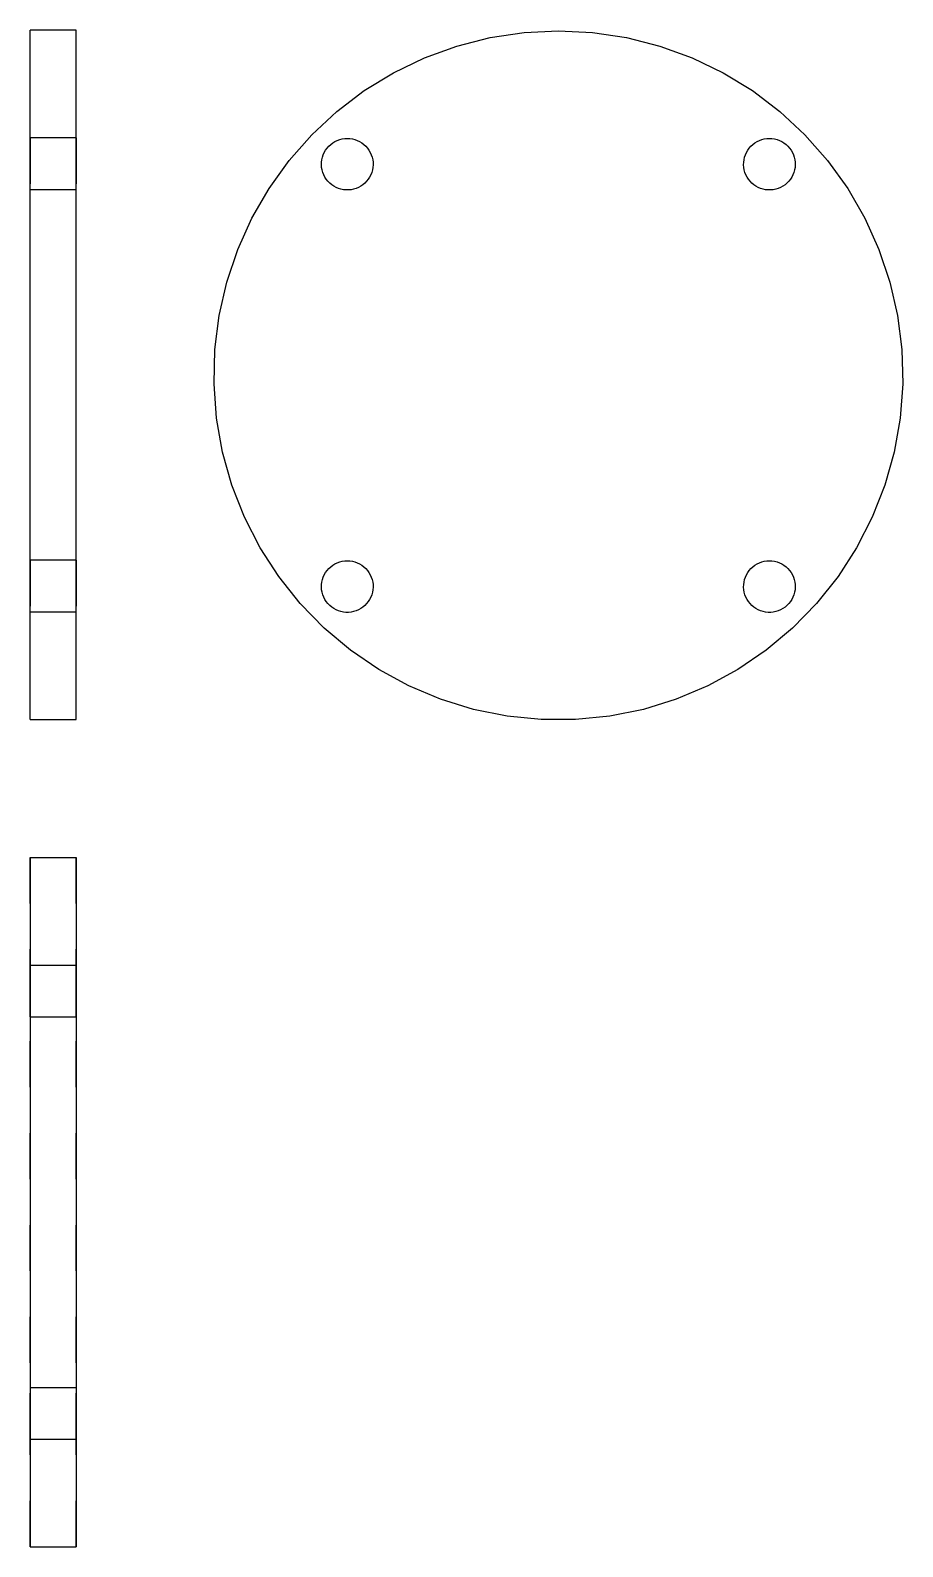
# Model space of a CAD drawing. Extents: x 0 to 1.9, y 0 to 3.3.
import ezdxf

# ---------------------------------------------------------------- set-up
doc = ezdxf.new("R2010")
doc.units = 0
doc.linetypes.add('HIDDEN', pattern=[0.075, 0.050025, -0.024975])
for name, color, linetype in [('FRONT', 7, 'CONTINUOUS'), ('FRONT_HID', 7, 'HIDDEN'), ('LEFT', 7, 'CONTINUOUS'), ('TOP', 7, 'CONTINUOUS'), ('TOP_HID', 7, 'HIDDEN')]:
    doc.layers.add(name, color=color, linetype=linetype)

msp = doc.modelspace()

# ---------------------------------------------------------------- linework, layer by layer
at = {"layer": 'FRONT'}
for p, q in [((0.1, 3.3), (0, 3.3)), ((0, 1.8), (0, 3.3)), ((0.1, 1.8), (0.1, 3.3)), ((0, 1.8), (0.1, 1.8))]:
    msp.add_line(p, q, dxfattribs=at)
at = {"layer": 'FRONT_HID', "linetype": 'HIDDEN'}
for p, q in [((0.1, 3.0658), (0, 3.0658)), ((0, 3.0658), (0, 2.9534)), ((0, 2.9534), (0, 3.0658)), ((0.1, 3.0658), (0, 3.0658)), ((0, 3.0658), (0, 2.9534)), ((0, 2.9534), (0, 3.0658)), ((0.1, 3.0658), (0.1, 2.9534)), ((0.1, 2.9534), (0.1, 3.0658)), ((0.1, 3.0658), (0.1, 2.9534)), ((0.1, 2.9534), (0.1, 3.0658)), ((0, 2.9534), (0.1, 2.9534)), ((0, 2.9534), (0.1, 2.9534)), ((0.1, 2.1466), (0, 2.1466)), ((0, 2.1466), (0, 2.0342)), ((0, 2.0342), (0, 2.1466)), ((0.1, 2.1466), (0, 2.1466)), ((0, 2.1466), (0, 2.0342)), ((0, 2.0342), (0, 2.1466)), ((0.1, 2.1466), (0.1, 2.0342)), ((0.1, 2.0342), (0.1, 2.1466)), ((0.1, 2.1466), (0.1, 2.0342)), ((0.1, 2.0342), (0.1, 2.1466)), ((0, 2.0342), (0.1, 2.0342)), ((0, 2.0342), (0.1, 2.0342))]:
    msp.add_line(p, q, dxfattribs=at)
at = {"layer": 'LEFT'}
for p, q in [((0.928701, 3.265747), (1.001157, 3.284197)), ((1.001157, 3.284197), (1.075091, 3.295341)), ((1.075091, 3.295341), (1.149767, 3.299068)), ((1.149767, 3.299068), (1.224443, 3.295341)), ((1.224443, 3.295341), (1.298376, 3.284197)), ((1.298376, 3.284197), (1.370833, 3.265747)), ((0.791076, 3.207734), (0.858441, 3.240175)), ((0.858441, 3.240175), (0.928701, 3.265747)), ((1.370833, 3.265747), (1.441093, 3.240175)), ((1.441093, 3.240175), (1.508457, 3.207734)), ((0.727277, 3.168747), (0.791076, 3.207734)), ((1.508457, 3.207734), (1.572257, 3.168747)), ((0.667676, 3.123601), (0.727277, 3.168747)), ((1.572257, 3.168747), (1.631858, 3.123601)), ((0.612867, 3.072745), (0.667676, 3.123601)), ((1.631858, 3.123601), (1.686667, 3.072745)), ((0.563393, 3.016685), (0.612867, 3.072745)), ((1.686667, 3.072745), (1.73614, 3.016685)), ((0.640156, 3.034307), (0.642957, 3.039159)), ((0.642957, 3.039159), (0.646228, 3.043708)), ((0.646228, 3.043708), (0.649935, 3.047909)), ((0.649935, 3.047909), (0.654042, 3.051719)), ((0.654042, 3.051719), (0.658508, 3.055102)), ((0.658508, 3.055102), (0.663289, 3.058024)), ((0.663289, 3.058024), (0.668337, 3.060455)), ((0.668337, 3.060455), (0.673602, 3.062371)), ((0.673602, 3.062371), (0.679031, 3.063753)), ((0.679031, 3.063753), (0.684571, 3.064588)), ((0.684571, 3.064588), (0.690167, 3.064868)), ((0.690167, 3.064868), (0.695763, 3.064588)), ((0.695763, 3.064588), (0.701303, 3.063753)), ((0.701303, 3.063753), (0.706732, 3.062371)), ((0.706732, 3.062371), (0.711997, 3.060455)), ((0.711997, 3.060455), (0.717045, 3.058024)), ((0.717045, 3.058024), (0.721825, 3.055102)), ((0.721825, 3.055102), (0.726292, 3.051719)), ((0.726292, 3.051719), (0.730399, 3.047909)), ((0.730399, 3.047909), (0.734106, 3.043708)), ((0.734106, 3.043708), (0.737376, 3.039159)), ((0.737376, 3.039159), (0.740178, 3.034307)), ((1.559356, 3.034307), (1.562157, 3.039159)), ((1.562157, 3.039159), (1.565428, 3.043708)), ((1.565428, 3.043708), (1.569135, 3.047909)), ((1.569135, 3.047909), (1.573242, 3.051719)), ((1.573242, 3.051719), (1.577708, 3.055102)), ((1.577708, 3.055102), (1.582489, 3.058024)), ((1.582489, 3.058024), (1.587537, 3.060455)), ((1.587537, 3.060455), (1.592802, 3.062371)), ((1.592802, 3.062371), (1.598231, 3.063753)), ((1.598231, 3.063753), (1.603771, 3.064588)), ((1.603771, 3.064588), (1.609367, 3.064868)), ((1.609367, 3.064868), (1.614963, 3.064588)), ((1.614963, 3.064588), (1.620503, 3.063753)), ((1.620503, 3.063753), (1.625932, 3.062371)), ((1.625932, 3.062371), (1.631197, 3.060455)), ((1.631197, 3.060455), (1.636245, 3.058024)), ((1.636245, 3.058024), (1.641025, 3.055102)), ((1.641025, 3.055102), (1.645492, 3.051719)), ((1.645492, 3.051719), (1.649599, 3.047909)), ((1.649599, 3.047909), (1.653306, 3.043708)), ((1.653306, 3.043708), (1.656576, 3.039159)), ((1.656576, 3.039159), (1.659378, 3.034307)), ((0.519747, 2.955977), (0.563393, 3.016685)), ((0.633984, 3.007267), (0.634124, 3.012868)), ((0.634403, 3.00168), (0.633984, 3.007267)), ((0.634124, 3.012868), (0.634821, 3.018427)), ((0.634821, 3.018427), (0.636067, 3.023889)), ((0.636067, 3.023889), (0.637852, 3.0292)), ((0.637852, 3.0292), (0.640156, 3.034307)), ((0.740178, 3.034307), (0.742482, 3.0292)), ((0.742482, 3.0292), (0.744266, 3.023889)), ((0.744266, 3.023889), (0.745513, 3.018427)), ((0.745513, 3.018427), (0.74621, 3.012868)), ((0.746349, 3.007267), (0.745931, 3.00168)), ((0.74621, 3.012868), (0.746349, 3.007267)), ((1.553184, 3.007267), (1.553324, 3.012868)), ((1.553603, 3.00168), (1.553184, 3.007267)), ((1.553324, 3.012868), (1.554021, 3.018427)), ((1.554021, 3.018427), (1.555267, 3.023889)), ((1.555267, 3.023889), (1.557052, 3.0292)), ((1.557052, 3.0292), (1.559356, 3.034307)), ((1.659378, 3.034307), (1.661682, 3.0292)), ((1.661682, 3.0292), (1.663466, 3.023889)), ((1.663466, 3.023889), (1.664713, 3.018427)), ((1.664713, 3.018427), (1.66541, 3.012868)), ((1.665549, 3.007267), (1.665131, 3.00168)), ((1.66541, 3.012868), (1.665549, 3.007267)), ((1.73614, 3.016685), (1.779786, 2.955977)), ((0.635376, 2.996162), (0.634403, 3.00168)), ((0.636893, 2.990769), (0.635376, 2.996162)), ((0.63894, 2.985553), (0.636893, 2.990769)), ((0.641496, 2.980568), (0.63894, 2.985553)), ((0.644536, 2.975861), (0.641496, 2.980568)), ((0.648029, 2.971481), (0.644536, 2.975861)), ((0.651941, 2.96747), (0.648029, 2.971481)), ((0.732305, 2.971481), (0.728393, 2.96747)), ((0.735798, 2.975861), (0.732305, 2.971481)), ((0.738838, 2.980568), (0.735798, 2.975861)), ((0.741394, 2.985553), (0.738838, 2.980568)), ((0.74344, 2.990769), (0.741394, 2.985553)), ((0.744958, 2.996162), (0.74344, 2.990769)), ((0.745931, 3.00168), (0.744958, 2.996162)), ((1.554576, 2.996162), (1.553603, 3.00168)), ((1.556093, 2.990769), (1.554576, 2.996162)), ((1.55814, 2.985553), (1.556093, 2.990769)), ((1.560696, 2.980568), (1.55814, 2.985553)), ((1.563736, 2.975861), (1.560696, 2.980568)), ((1.567229, 2.971481), (1.563736, 2.975861)), ((1.571141, 2.96747), (1.567229, 2.971481)), ((1.651505, 2.971481), (1.647593, 2.96747)), ((1.654998, 2.975861), (1.651505, 2.971481)), ((1.658038, 2.980568), (1.654998, 2.975861)), ((1.660594, 2.985553), (1.658038, 2.980568)), ((1.66264, 2.990769), (1.660594, 2.985553)), ((1.664158, 2.996162), (1.66264, 2.990769)), ((1.665131, 3.00168), (1.664158, 2.996162)), ((0.482363, 2.891226), (0.519747, 2.955977)), ((0.656233, 2.963869), (0.651941, 2.96747)), ((0.660862, 2.960713), (0.656233, 2.963869)), ((0.665783, 2.958033), (0.660862, 2.960713)), ((0.670945, 2.955857), (0.665783, 2.958033)), ((0.676299, 2.954206), (0.670945, 2.955857)), ((0.681791, 2.953095), (0.676299, 2.954206)), ((0.687366, 2.952538), (0.681791, 2.953095)), ((0.692968, 2.952538), (0.687366, 2.952538)), ((0.698543, 2.953095), (0.692968, 2.952538)), ((0.704035, 2.954206), (0.698543, 2.953095)), ((0.709388, 2.955857), (0.704035, 2.954206)), ((0.714551, 2.958033), (0.709388, 2.955857)), ((0.719472, 2.960713), (0.714551, 2.958033)), ((0.724101, 2.963869), (0.719472, 2.960713)), ((0.728393, 2.96747), (0.724101, 2.963869)), ((1.575433, 2.963869), (1.571141, 2.96747)), ((1.580062, 2.960713), (1.575433, 2.963869)), ((1.584983, 2.958033), (1.580062, 2.960713)), ((1.590145, 2.955857), (1.584983, 2.958033)), ((1.595499, 2.954206), (1.590145, 2.955857)), ((1.600991, 2.953095), (1.595499, 2.954206)), ((1.606566, 2.952538), (1.600991, 2.953095)), ((1.612168, 2.952538), (1.606566, 2.952538)), ((1.617743, 2.953095), (1.612168, 2.952538)), ((1.623235, 2.954206), (1.617743, 2.953095)), ((1.628588, 2.955857), (1.623235, 2.954206)), ((1.633751, 2.958033), (1.628588, 2.955857)), ((1.638672, 2.960713), (1.633751, 2.958033)), ((1.643301, 2.963869), (1.638672, 2.960713)), ((1.647593, 2.96747), (1.643301, 2.963869)), ((1.779786, 2.955977), (1.817171, 2.891226)), ((0.451612, 2.823073), (0.482363, 2.891226)), ((1.817171, 2.891226), (1.847922, 2.823073)), ((0.427799, 2.752198), (0.451612, 2.823073)), ((1.847922, 2.823073), (1.871735, 2.752198)), ((0.411161, 2.679304), (0.427799, 2.752198)), ((1.871735, 2.752198), (1.888373, 2.679304)), ((0.401864, 2.605115), (0.411161, 2.679304)), ((1.888373, 2.679304), (1.89767, 2.605115)), ((0.4, 2.53037), (0.401864, 2.605115)), ((1.89767, 2.605115), (1.899534, 2.53037)), ((0.405587, 2.45581), (0.4, 2.53037)), ((1.899534, 2.53037), (1.893946, 2.45581)), ((0.418571, 2.382177), (0.405587, 2.45581)), ((1.893946, 2.45581), (1.880963, 2.382177)), ((0.438821, 2.310203), (0.418571, 2.382177)), ((1.880963, 2.382177), (1.860712, 2.310203)), ((0.466137, 2.240602), (0.438821, 2.310203)), ((1.860712, 2.310203), (1.833396, 2.240602)), ((0.500248, 2.174068), (0.466137, 2.240602)), ((1.833396, 2.240602), (1.799286, 2.174068)), ((0.540813, 2.11126), (0.500248, 2.174068)), ((0.679031, 2.144553), (0.684571, 2.145388)), ((0.684571, 2.145388), (0.690167, 2.145668)), ((0.690167, 2.145668), (0.695763, 2.145388)), ((0.695763, 2.145388), (0.701303, 2.144553)), ((1.598231, 2.144553), (1.603771, 2.145388)), ((1.603771, 2.145388), (1.609367, 2.145668)), ((1.609367, 2.145668), (1.614963, 2.145388)), ((1.614963, 2.145388), (1.620503, 2.144553)), ((1.799286, 2.174068), (1.75872, 2.11126)), ((0.637852, 2.11), (0.640156, 2.115107)), ((0.640156, 2.115107), (0.642957, 2.119959)), ((0.642957, 2.119959), (0.646228, 2.124508)), ((0.646228, 2.124508), (0.649935, 2.128709)), ((0.649935, 2.128709), (0.654042, 2.132519)), ((0.654042, 2.132519), (0.658508, 2.135902)), ((0.658508, 2.135902), (0.663289, 2.138824)), ((0.663289, 2.138824), (0.668337, 2.141255)), ((0.668337, 2.141255), (0.673602, 2.143171)), ((0.673602, 2.143171), (0.679031, 2.144553)), ((0.701303, 2.144553), (0.706732, 2.143171)), ((0.706732, 2.143171), (0.711997, 2.141255)), ((0.711997, 2.141255), (0.717045, 2.138824)), ((0.717045, 2.138824), (0.721825, 2.135902)), ((0.721825, 2.135902), (0.726292, 2.132519)), ((0.726292, 2.132519), (0.730399, 2.128709)), ((0.730399, 2.128709), (0.734106, 2.124508)), ((0.734106, 2.124508), (0.737376, 2.119959)), ((0.737376, 2.119959), (0.740178, 2.115107)), ((0.740178, 2.115107), (0.742482, 2.11)), ((1.557052, 2.11), (1.559356, 2.115107)), ((1.559356, 2.115107), (1.562157, 2.119959)), ((1.562157, 2.119959), (1.565428, 2.124508)), ((1.565428, 2.124508), (1.569135, 2.128709)), ((1.569135, 2.128709), (1.573242, 2.132519)), ((1.573242, 2.132519), (1.577708, 2.135902)), ((1.577708, 2.135902), (1.582489, 2.138824)), ((1.582489, 2.138824), (1.587537, 2.141255)), ((1.587537, 2.141255), (1.592802, 2.143171)), ((1.592802, 2.143171), (1.598231, 2.144553)), ((1.620503, 2.144553), (1.625932, 2.143171)), ((1.625932, 2.143171), (1.631197, 2.141255)), ((1.631197, 2.141255), (1.636245, 2.138824)), ((1.636245, 2.138824), (1.641025, 2.135902)), ((1.641025, 2.135902), (1.645492, 2.132519)), ((1.645492, 2.132519), (1.649599, 2.128709)), ((1.649599, 2.128709), (1.653306, 2.124508)), ((1.653306, 2.124508), (1.656576, 2.119959)), ((1.656576, 2.119959), (1.659378, 2.115107)), ((1.659378, 2.115107), (1.661682, 2.11)), ((0.587431, 2.052803), (0.540813, 2.11126)), ((0.633984, 2.088067), (0.634124, 2.093668)), ((0.634403, 2.08248), (0.633984, 2.088067)), ((0.634124, 2.093668), (0.634821, 2.099227)), ((0.635376, 2.076962), (0.634403, 2.08248)), ((0.634821, 2.099227), (0.636067, 2.104689)), ((0.636067, 2.104689), (0.637852, 2.11)), ((0.742482, 2.11), (0.744266, 2.104689)), ((0.744266, 2.104689), (0.745513, 2.099227)), ((0.745931, 2.08248), (0.744958, 2.076962)), ((0.745513, 2.099227), (0.74621, 2.093668)), ((0.746349, 2.088067), (0.745931, 2.08248)), ((0.74621, 2.093668), (0.746349, 2.088067)), ((1.553184, 2.088067), (1.553324, 2.093668)), ((1.553603, 2.08248), (1.553184, 2.088067)), ((1.553324, 2.093668), (1.554021, 2.099227)), ((1.554576, 2.076962), (1.553603, 2.08248)), ((1.554021, 2.099227), (1.555267, 2.104689)), ((1.555267, 2.104689), (1.557052, 2.11)), ((1.661682, 2.11), (1.663466, 2.104689)), ((1.663466, 2.104689), (1.664713, 2.099227)), ((1.665131, 2.08248), (1.664158, 2.076962)), ((1.664713, 2.099227), (1.66541, 2.093668)), ((1.665549, 2.088067), (1.665131, 2.08248)), ((1.66541, 2.093668), (1.665549, 2.088067)), ((1.75872, 2.11126), (1.712103, 2.052803)), ((0.639637, 1.999279), (0.587431, 2.052803)), ((0.636893, 2.071569), (0.635376, 2.076962)), ((0.63894, 2.066353), (0.636893, 2.071569)), ((0.641496, 2.061368), (0.63894, 2.066353)), ((0.644536, 2.056661), (0.641496, 2.061368)), ((0.648029, 2.052281), (0.644536, 2.056661)), ((0.651941, 2.04827), (0.648029, 2.052281)), ((0.656233, 2.044669), (0.651941, 2.04827)), ((0.728393, 2.04827), (0.724101, 2.044669)), ((0.732305, 2.052281), (0.728393, 2.04827)), ((0.735798, 2.056661), (0.732305, 2.052281)), ((0.738838, 2.061368), (0.735798, 2.056661)), ((0.741394, 2.066353), (0.738838, 2.061368)), ((0.74344, 2.071569), (0.741394, 2.066353)), ((0.744958, 2.076962), (0.74344, 2.071569)), ((1.556093, 2.071569), (1.554576, 2.076962)), ((1.55814, 2.066353), (1.556093, 2.071569)), ((1.560696, 2.061368), (1.55814, 2.066353)), ((1.563736, 2.056661), (1.560696, 2.061368)), ((1.567229, 2.052281), (1.563736, 2.056661)), ((1.571141, 2.04827), (1.567229, 2.052281)), ((1.575433, 2.044669), (1.571141, 2.04827)), ((1.647593, 2.04827), (1.643301, 2.044669)), ((1.651505, 2.052281), (1.647593, 2.04827)), ((1.654998, 2.056661), (1.651505, 2.052281)), ((1.658038, 2.061368), (1.654998, 2.056661)), ((1.660594, 2.066353), (1.658038, 2.061368)), ((1.712103, 2.052803), (1.659896, 1.999279)), ((1.66264, 2.071569), (1.660594, 2.066353)), ((1.664158, 2.076962), (1.66264, 2.071569)), ((0.660862, 2.041513), (0.656233, 2.044669)), ((0.665783, 2.038833), (0.660862, 2.041513)), ((0.670945, 2.036657), (0.665783, 2.038833)), ((0.676299, 2.035006), (0.670945, 2.036657)), ((0.681791, 2.033895), (0.676299, 2.035006)), ((0.687366, 2.033338), (0.681791, 2.033895)), ((0.692968, 2.033338), (0.687366, 2.033338)), ((0.698543, 2.033895), (0.692968, 2.033338)), ((0.704035, 2.035006), (0.698543, 2.033895)), ((0.709388, 2.036657), (0.704035, 2.035006)), ((0.714551, 2.038833), (0.709388, 2.036657)), ((0.719472, 2.041513), (0.714551, 2.038833)), ((0.724101, 2.044669), (0.719472, 2.041513)), ((1.580062, 2.041513), (1.575433, 2.044669)), ((1.584983, 2.038833), (1.580062, 2.041513)), ((1.590145, 2.036657), (1.584983, 2.038833)), ((1.595499, 2.035006), (1.590145, 2.036657)), ((1.600991, 2.033895), (1.595499, 2.035006)), ((1.606566, 2.033338), (1.600991, 2.033895)), ((1.612168, 2.033338), (1.606566, 2.033338)), ((1.617743, 2.033895), (1.612168, 2.033338)), ((1.623235, 2.035006), (1.617743, 2.033895)), ((1.628588, 2.036657), (1.623235, 2.035006)), ((1.633751, 2.038833), (1.628588, 2.036657)), ((1.638672, 2.041513), (1.633751, 2.038833)), ((1.643301, 2.044669), (1.638672, 2.041513)), ((0.696914, 1.951218), (0.639637, 1.999279)), ((1.659896, 1.999279), (1.60262, 1.951218)), ((0.75869, 1.9091), (0.696914, 1.951218)), ((1.60262, 1.951218), (1.540843, 1.9091)), ((0.824354, 1.873341), (0.75869, 1.9091)), ((1.540843, 1.9091), (1.47518, 1.873341)), ((0.893252, 1.844298), (0.824354, 1.873341)), ((1.47518, 1.873341), (1.406282, 1.844298)), ((0.964699, 1.82226), (0.893252, 1.844298)), ((1.037985, 1.807445), (0.964699, 1.82226)), ((1.334835, 1.82226), (1.261549, 1.807445)), ((1.406282, 1.844298), (1.334835, 1.82226)), ((1.112382, 1.8), (1.037985, 1.807445)), ((1.187151, 1.8), (1.112382, 1.8)), ((1.261549, 1.807445), (1.187151, 1.8))]:
    msp.add_line(p, q, dxfattribs=at)
at = {"layer": 'TOP'}
for p, q in [((0, 1.5), (0, 0.75)), ((0, 1.5), (0.1, 1.5)), ((0.1, 1.5), (0.1, 0.75)), ((0, 0.75), (0, 0)), ((0.1, 0.75), (0.1, 0)), ((0, 0), (0.1, 0))]:
    msp.add_line(p, q, dxfattribs=at)
at = {"layer": 'TOP_HID', "linetype": 'HIDDEN'}
for p, q in [((0, 0), (0, 1.5)), ((0.1, 0), (0.1, 1.5)), ((0, 1.1534), (0, 1.2658)), ((0, 1.2658), (0, 1.2096)), ((0, 1.1534), (0, 1.2658)), ((0, 1.2658), (0, 1.2096)), ((0, 1.2658), (0.1, 1.2658)), ((0, 1.2658), (0.1, 1.2658)), ((0.1, 1.1534), (0.1, 1.2658)), ((0.1, 1.2658), (0.1, 1.2096)), ((0.1, 1.1534), (0.1, 1.2658)), ((0.1, 1.2658), (0.1, 1.2096)), ((0, 1.2096), (0, 1.1534)), ((0, 1.2096), (0, 1.1534)), ((0.1, 1.2096), (0.1, 1.1534)), ((0.1, 1.2096), (0.1, 1.1534)), ((0, 1.1534), (0.1, 1.1534)), ((0, 1.1534), (0.1, 1.1534)), ((0, 0.2342), (0, 0.3466)), ((0, 0.3466), (0, 0.2904)), ((0, 0.2342), (0, 0.3466)), ((0, 0.3466), (0, 0.2904)), ((0, 0.3466), (0.1, 0.3466)), ((0, 0.3466), (0.1, 0.3466)), ((0.1, 0.2342), (0.1, 0.3466)), ((0.1, 0.3466), (0.1, 0.2904)), ((0.1, 0.2342), (0.1, 0.3466)), ((0.1, 0.3466), (0.1, 0.2904)), ((0, 0.2904), (0, 0.2342)), ((0, 0.2904), (0, 0.2342)), ((0.1, 0.2904), (0.1, 0.2342)), ((0.1, 0.2904), (0.1, 0.2342)), ((0, 0.2342), (0.1, 0.2342)), ((0, 0.2342), (0.1, 0.2342))]:
    msp.add_line(p, q, dxfattribs=at)

doc.saveas('drawing.dxf')
